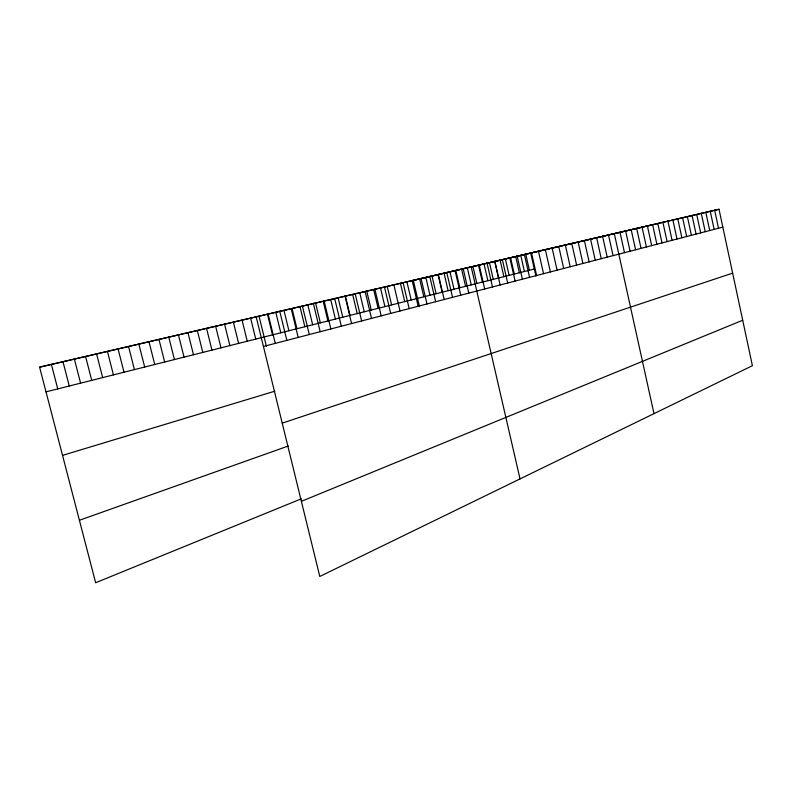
<?xml version="1.0" encoding="UTF-8"?>
<svg xmlns="http://www.w3.org/2000/svg" width="792" height="792" viewBox="0 0 792 792"><rect width="100%" height="100%" fill="white"/><g stroke="black" fill="none" stroke-linecap="round" stroke-linejoin="round"><path stroke-width="1.19" d="M301.386 501.326L742.698 320.245M301.247 498.851L95.644 582.734L39.6 367.161L719.017 209.266L752.4 365.696L319.79 576.467L256.123 316.622M79.408 520.275L288.298 446.005M282.219 423.136L732.649 273.131M62.538 455.38L274.864 391.179M263.439 346.46L722.829 227.126M46.025 391.852L534.313 269.023M39.6 367.161L652.014 224.879M719.017 209.266L413.325 280.398L419.443 306.534M51.401 364.419L57.747 388.902M74.389 359.083L80.586 383.16M62.994 361.726L69.26 386.011M96.604 353.925L102.663 377.606M85.585 356.489L91.724 380.358M128.561 346.51L134.422 369.617M118.077 348.945L124.007 372.24M107.435 351.41L113.424 374.903M149.005 341.758L154.747 364.508M138.867 344.114L144.669 367.043M178.467 334.927L184.021 357.142M168.795 337.164L174.418 359.558M158.984 339.441L164.657 362.013M197.337 330.541L202.792 352.42M187.971 332.709L193.486 354.757M224.582 324.215L229.878 345.609M215.642 326.294L220.988 347.846M206.564 328.403L211.959 350.113M250.619 318.176L255.757 339.095M242.075 320.156L247.252 341.233M233.392 322.166L238.63 343.401M279.725 311.147L286.843 340.382M275.794 312.325L280.784 332.798M268.043 313.86L275.26 343.391M267.478 314.256L272.517 334.877M259.043 316.216L266.458 346.52M307.85 304.88L312.662 324.779M302.366 305.9L309.296 334.551M300.01 306.702L304.861 326.74M292.06 308.553L296.95 328.73M291.159 308.494L298.178 337.442M283.982 310.424L288.922 330.749M334.65 298.406L341.322 326.235M330.719 299.574L335.392 319.057M324.106 300.851L330.858 328.947M323.205 301.316L327.928 320.938M315.582 303.088L320.344 322.849M313.345 303.346L320.186 331.719M359.756 292.832L364.27 311.8M355.143 293.654L361.637 320.948M352.648 294.485L357.202 313.573M345.441 296.158L350.034 315.374M344.995 296.01L351.579 323.562M338.135 297.851L342.768 317.206M384.427 286.862L390.694 313.404M380.516 288.011L384.912 306.603M374.854 289.09L381.2 315.869M373.685 289.605L378.121 308.316M366.775 291.208L371.24 310.038M365.092 291.347L371.507 318.384M406.93 281.883L411.187 300M403.059 282.546L409.177 308.603M400.455 283.387L404.742 301.613M393.832 284.684L400.019 310.979M387.248 286.447L391.614 304.92M432.006 276.062L436.125 293.723M429.739 276.358L435.659 301.722M425.858 277.487L430.007 295.258M421.007 278.378L426.987 303.98M419.631 278.933L423.809 296.822M412.117 280.447L418.166 306.266M461.617 269.191L465.577 286.308M455.845 270.527L459.835 287.753M455.034 270.488L460.746 295.208M449.995 271.884L454.014 289.219M446.747 272.408L452.529 297.337M444.074 273.26L448.123 290.704M438.322 274.369L444.173 299.515M438.085 274.656L442.164 292.198M487.021 263.073L492.495 286.961M484.031 263.983L487.872 280.705M479.16 264.894L484.694 288.981M478.526 265.261L482.397 282.081M472.963 266.558L476.853 283.477M471.171 266.746L520.027 478.913M467.329 267.864L471.25 284.882M463.172 268.607L468.824 293.109M510.573 257.826L514.275 274.062M509.801 257.786L515.107 281.091M505.395 259.024L509.117 275.359M502.336 259.519L507.692 283.011M500.148 260.241L503.9 276.675M494.842 261.479L498.613 278.002M494.743 261.281L500.158 284.971M489.466 262.726L493.277 279.348M538.451 251.143L543.55 273.695M531.472 252.767L536.61 275.497M530.719 253.143L535.907 276.052M525.769 254.291L529.393 270.26M524.363 254.41L529.561 277.329M520.77 255.46L524.413 271.507M517.146 256.083L522.393 279.19M515.701 256.628L519.374 272.785M565.31 244.916L570.21 266.775M558.756 246.431L563.696 268.458M552.103 247.975L557.093 270.181M545.332 249.549L550.371 271.923M590.545 239.065L595.247 260.261M584.377 240.491L589.129 261.855M578.12 241.946L582.922 263.469M571.765 243.421L576.616 265.112M614.285 233.561L653.994 413.642M608.474 234.907L613.058 255.638M602.593 236.273L607.216 257.162M596.614 237.659L601.277 258.697M642.055 227.116L646.401 246.975M636.659 228.363L641.045 248.371M631.184 229.64L635.61 249.787M625.63 230.927L630.095 251.213M619.997 232.234L624.492 252.668M667.923 221.117L672.081 240.303M662.894 222.285L667.092 241.6M657.796 223.463L662.023 242.916M652.618 224.671L656.885 244.253M647.371 225.878L651.677 245.609M692.069 215.513L696.069 234.076M687.377 216.602L691.396 235.293M682.605 217.711L686.664 236.521M677.784 218.83L681.872 237.768M672.883 219.968L677.012 239.026M714.671 210.276L718.512 228.245M710.266 211.296L714.137 229.383M705.811 212.335L709.711 230.531M701.286 213.375L705.226 231.7M696.712 214.444L700.673 232.878"/></g></svg>
